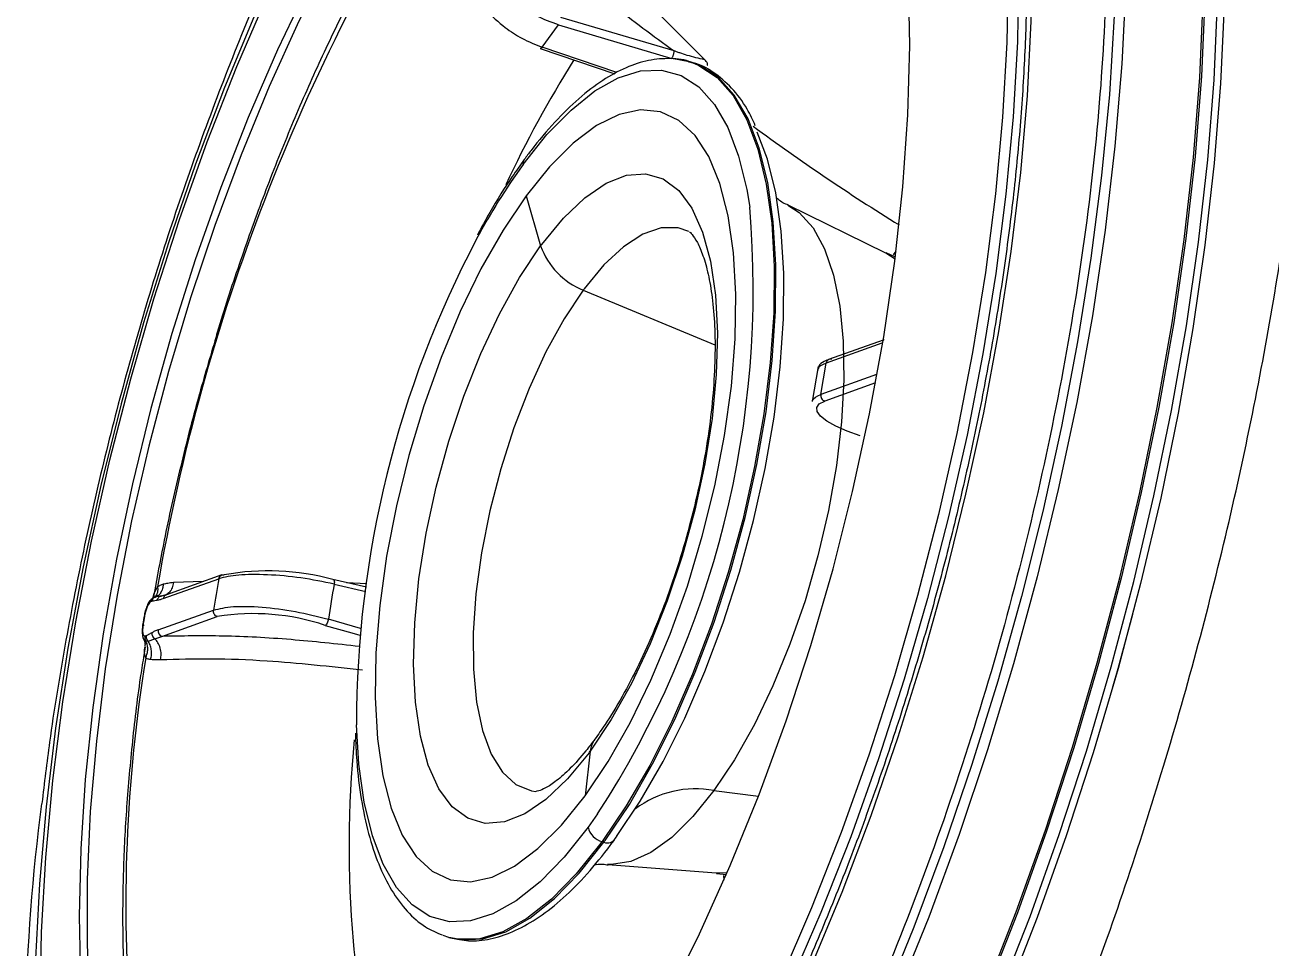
# Model space of a CAD drawing. Extents: x 943 to 1030, y 781 to 934.
# Drawn here: x 994.484 to 997.186, y 846.776 to 848.776 of the extents above; entities that cross this region are included whole.
import ezdxf

# ---------------------------------------------------------------- set-up
doc = ezdxf.new("R2010")
doc.units = 0
doc.header["$MEASUREMENT"] = 0
doc.layers.add('1', color=4, linetype='Continuous')

# ---------------------------------------------------------------- blocks, each defined once
blk = doc.blocks.new('AIRA')
at = {"layer": '1', "color": 3, "linetype": 'Continuous', "lineweight": 25}
for p, q in [((52.7806, 45.535), (52.6147, 45.7013)), ((52.7143, 45.5543), (52.4686, 45.627)), ((52.4282, 45.5623), (52.4637, 45.6107)), ((52.4637, 45.6107), (52.7094, 45.5381)), ((52.4237, 45.5597), (52.5857, 45.5047)), ((52.5904, 45.5073), (52.4282, 45.5623)), ((52.7469, 45.5307), (52.7094, 45.5381)), ((52.7489, 45.5306), (52.7451, 45.5316)), ((52.7451, 45.5316), (52.7571, 45.5278)), ((52.3933, 45.2404), (52.4249, 45.1316)), ((53.1732, 45.1159), (52.9613, 45.2199)), ((53.1935, 45.1031), (53.1734, 45.1158)), ((53.1927, 45.1084), (53.174, 45.117)), ((53.1902, 45.1124), (53.1957, 45.1206)), ((52.5173, 45.036), (52.8025, 44.9172)), ((53.1646, 44.9208), (53.0439, 44.8777)), ((53.1677, 44.9278), (53.0489, 44.8854)), ((53.0264, 44.8702), (53.0138, 44.7944)), ((53.0325, 44.8098), (53.0439, 44.8777)), ((53.1532, 44.8528), (53.0325, 44.8098)), ((53.1513, 44.8351), (53.0409, 44.7956)), ((51.6066, 44.3675), (51.7267, 44.4104)), ((51.7337, 44.4188), (51.6132, 44.3757)), ((51.6932, 44.4043), (51.6286, 44.4019)), ((52.0472, 44.3919), (51.9744, 44.4086)), ((51.5895, 44.3944), (51.585, 44.3709)), ((51.594, 44.3931), (51.5944, 44.387)), ((51.6122, 44.3753), (51.5996, 44.3722)), ((51.9772, 44.3988), (52.0459, 44.383)), ((52.0482, 44.3992), (52.0038, 44.4018)), ((51.5894, 44.3707), (51.5843, 44.3686)), ((51.5893, 44.3728), (51.5898, 44.3725)), ((51.5954, 44.3717), (51.5894, 44.3707)), ((51.6036, 44.3731), (51.5954, 44.3717)), ((51.5644, 44.3266), (51.5619, 44.3118)), ((51.5953, 44.2995), (51.7154, 44.3424)), ((51.6036, 44.2854), (51.7237, 44.3283)), ((52.0341, 44.3028), (51.9645, 44.3227)), ((51.9578, 44.3092), (52.0152, 44.2928)), ((51.5688, 44.2756), (51.5735, 44.2754)), ((51.5735, 44.2754), (51.5881, 44.2804)), ((51.5881, 44.2804), (51.6036, 44.2854)), ((52.0152, 44.2928), (52.0326, 44.2878)), ((51.5671, 44.2628), (51.5635, 44.2394)), ((52.5325, 44.0366), (52.5211, 43.9396)), ((52.8008, 43.9513), (52.8974, 43.9391)), ((52.5484, 43.901), (52.5278, 43.8719)), ((52.5582, 43.8405), (52.562, 43.8394)), ((52.5703, 43.7912), (52.8057, 43.7728)), ((52.8057, 43.7728), (52.8297, 43.7735)), ((52.8064, 43.7714), (52.8278, 43.7691)), ((52.8226, 43.7572), (52.8221, 43.7669)), ((52.2255, 43.6329), (52.2135, 43.6368)), ((52.2255, 43.6329), (52.2294, 43.6319))]:
    blk.add_line(p, q, dxfattribs=at)
at = {"layer": '1', "color": 3, "linetype": 'Continuous', "lineweight": 25, "flags": 128}
for points in [[(53.669, 45.6301), (53.6582, 45.4596), (53.6413, 45.2845), (53.6182, 45.1055), (53.5892, 44.9238), (53.5542, 44.7403), (53.5137, 44.5559), (53.4676, 44.3717), (53.4164, 44.1885), (53.3602, 44.0074), (53.2994, 43.8294), (53.2343, 43.6555), (53.1652, 43.4864)], [(51.3396, 43.4889), (51.3423, 43.6446), (51.3515, 43.8063), (51.3671, 43.9729), (51.3889, 44.1434), (51.4169, 44.3168), (51.4509, 44.492), (51.4906, 44.6678), (51.5358, 44.8434), (51.5863, 45.0174), (51.6417, 45.189), (51.7018, 45.357), (51.766, 45.5204), (51.8341, 45.6782)], [(52.4582, 46.6634), (52.4319, 46.6373), (52.3492, 46.5473), (52.2669, 46.446), (52.1853, 46.3338), (52.1051, 46.2115), (52.0266, 46.0799), (51.9504, 45.9395), (51.8769, 45.7914), (51.8065, 45.6363), (51.7396, 45.4752), (51.6766, 45.3089), (51.6179, 45.1386), (51.5639, 44.9651), (51.5148, 44.7895), (51.4709, 44.6128), (51.4325, 44.436), (51.3998, 44.2602), (51.3731, 44.0864), (51.3523, 43.9157), (51.3378, 43.7489), (51.3295, 43.5872)], [(51.9209, 45.6962), (51.8541, 45.5566), (51.7907, 45.4103), (51.7311, 45.2583), (51.6758, 45.1018), (51.6252, 44.9419), (51.5796, 44.7797), (51.5394, 44.6164), (51.5048, 44.4531), (51.4762, 44.2911), (51.4536, 44.1316), (51.4374, 43.9755), (51.4275, 43.8242), (51.4241, 43.6787), (51.4272, 43.54)], [(53.6789, 46.1755), (53.6904, 46.0245), (53.6953, 45.8653), (53.6936, 45.6989), (53.6853, 45.5263), (53.6704, 45.3483), (53.6491, 45.166), (53.6213, 44.9804), (53.5874, 44.7926), (53.5474, 44.6035), (53.5017, 44.4142), (53.4504, 44.2259), (53.3939, 44.0395), (53.3324, 43.8561), (53.2664, 43.6767), (53.1961, 43.5024), (53.122, 43.334), (53.0444, 43.1726), (52.9639, 43.019), (52.8809, 42.8742), (52.7958, 42.7388), (52.7091, 42.6137)], [(53.8505, 46.1343), (53.8618, 45.9865), (53.8669, 45.8308), (53.8656, 45.6682), (53.858, 45.4995), (53.844, 45.3257), (53.8239, 45.1475), (53.7977, 44.9661), (53.7655, 44.7824), (53.7275, 44.5973), (53.6839, 44.4118), (53.635, 44.227), (53.5809, 44.0438), (53.5221, 43.8632), (53.4587, 43.6861), (53.3912, 43.5135)], [(52.1856, 46.105), (52.1115, 45.9974), (52.039, 45.8799), (51.9686, 45.7534), (51.9008, 45.6187), (51.8362, 45.477), (51.7751, 45.3291), (51.7181, 45.1761), (51.6655, 45.0192), (51.6177, 44.8594), (51.575, 44.6979), (51.5378, 44.5359), (51.5063, 44.3746), (51.4808, 44.215), (51.4614, 44.0583), (51.4482, 43.9057), (51.4414, 43.7583), (51.4411, 43.617), (51.4471, 43.483)], [(53.3891, 43.5166), (53.4564, 43.6886), (53.5196, 43.8652), (53.5782, 44.0453), (53.6321, 44.2279), (53.6809, 44.4122), (53.7244, 44.5971), (53.7622, 44.7816), (53.7943, 44.9648), (53.8205, 45.1457), (53.8406, 45.3233), (53.8544, 45.4966), (53.862, 45.6648), (53.8633, 45.8269), (53.8583, 45.9821), (53.847, 46.1295)], [(53.892, 46.1169), (53.9034, 45.9695), (53.9084, 45.8143), (53.9071, 45.6522), (53.8995, 45.4841), (53.8856, 45.3108), (53.8656, 45.1332), (53.8394, 44.9524), (53.8073, 44.7692), (53.7695, 44.5847), (53.726, 44.3998), (53.6772, 44.2156), (53.6234, 44.033), (53.5647, 43.8529), (53.5015, 43.6764), (53.4343, 43.5043)], [(53.4187, 43.506), (53.4862, 43.6786), (53.5496, 43.8557), (53.6084, 44.0363), (53.6624, 44.2195), (53.7114, 44.4043), (53.755, 44.5898), (53.793, 44.7749), (53.8252, 44.9586), (53.8514, 45.14), (53.8715, 45.3181), (53.8854, 45.492), (53.893, 45.6607), (53.8943, 45.8233), (53.8893, 45.9789), (53.8779, 46.1268)], [(53.0117, 43.5699), (53.0786, 43.7311), (53.1416, 43.8973), (53.2003, 44.0677), (53.2543, 44.2412), (53.3034, 44.4168), (53.3473, 44.5935), (53.3857, 44.7703), (53.4184, 44.946), (53.4451, 45.1198), (53.4659, 45.2906), (53.4804, 45.4573), (53.4887, 45.6191), (53.4906, 45.7748), (53.4862, 45.9238), (53.4755, 46.065)], [(53.4476, 46.0223), (53.4578, 45.8804), (53.4615, 45.7306), (53.4588, 45.5739), (53.4495, 45.4113), (53.4339, 45.2436), (53.4119, 45.0721), (53.3838, 44.8977), (53.3496, 44.7214), (53.3096, 44.5445), (53.2641, 44.3679), (53.2133, 44.1928), (53.1576, 44.0202), (53.0972, 43.8511), (53.0325, 43.6868), (52.9641, 43.528)], [(53.4268, 45.9972), (53.4349, 45.8772), (53.4387, 45.7283), (53.4359, 45.5726), (53.4267, 45.4109), (53.4112, 45.2443), (53.3893, 45.0738), (53.3613, 44.9004), (53.3274, 44.7252), (53.2877, 44.5493), (53.2424, 44.3738), (53.1919, 44.1997), (53.1365, 44.0282), (53.0765, 43.8602), (53.0122, 43.6968), (52.9442, 43.539)], [(52.475, 43.1345), (52.5518, 43.2463), (52.6269, 43.3685), (52.6997, 43.5004), (52.7697, 43.6408), (52.8362, 43.7887), (52.8989, 43.9429), (52.9571, 44.1024), (53.0106, 44.2659), (53.0589, 44.4321), (53.1015, 44.5998), (53.1383, 44.7677), (53.1688, 44.9345), (53.193, 45.099), (53.2105, 45.2598), (53.2213, 45.4159), (53.2252, 45.5659), (53.2223, 45.7088), (53.2126, 45.8434)], [(52.3867, 45.3081), (52.4386, 45.3729), (52.4908, 45.4263), (52.5424, 45.4676), (52.5929, 45.496), (52.6414, 45.5113), (52.6872, 45.513), (52.7296, 45.5014), (52.7681, 45.4764), (52.802, 45.4385), (52.8309, 45.3883), (52.8543, 45.3264), (52.872, 45.2538), (52.8783, 45.2154)], [(52.7571, 45.5278), (52.7682, 45.5231), (52.8077, 45.4969), (52.8425, 45.4574), (52.8721, 45.4052), (52.8962, 45.3411), (52.9142, 45.2659), (52.926, 45.1807), (52.9314, 45.0869), (52.9303, 44.9858), (52.9228, 44.8788), (52.9089, 44.7675), (52.8889, 44.6535), (52.863, 44.5384), (52.8316, 44.424), (52.7951, 44.3119), (52.7542, 44.2038), (52.7094, 44.1011), (52.6613, 44.0054), (52.6106, 43.9181), (52.5582, 43.8405)], [(52.5648, 43.8432), (52.6172, 43.9214), (52.6677, 44.0092), (52.7157, 44.1052), (52.7603, 44.2082), (52.801, 44.3166), (52.8372, 44.4289), (52.8683, 44.5433), (52.8939, 44.6583), (52.9136, 44.7722), (52.9272, 44.8834), (52.9344, 44.9901), (52.9352, 45.0909), (52.9294, 45.1843), (52.9173, 45.2689), (52.8989, 45.3435), (52.8746, 45.4071), (52.8447, 45.4587), (52.8097, 45.4975), (52.7699, 45.523), (52.7489, 45.5306)], [(52.5211, 43.9396), (52.571, 44.0139), (52.6189, 44.098), (52.6641, 44.1906), (52.7057, 44.29), (52.743, 44.3946), (52.7755, 44.5025), (52.8025, 44.6119), (52.8236, 44.7209), (52.8385, 44.8276), (52.8468, 44.9303), (52.8485, 45.0272), (52.8434, 45.1166), (52.8318, 45.197), (52.8137, 45.267), (52.7896, 45.3254), (52.7597, 45.3713), (52.7247, 45.4037), (52.6851, 45.4223), (52.6416, 45.4266), (52.595, 45.4166), (52.546, 45.3924), (52.4954, 45.3545), (52.4443, 45.3035), (52.3933, 45.2404)], [(52.5897, 43.8519), (52.641, 43.9284), (52.6904, 44.0142), (52.7373, 44.1082), (52.781, 44.209), (52.8208, 44.3151), (52.8562, 44.4249), (52.8867, 44.5369), (52.9117, 44.6494), (52.931, 44.7609), (52.9443, 44.8696), (52.9513, 44.974), (52.9521, 45.0726), (52.9465, 45.164), (52.9346, 45.2468), (52.9166, 45.3198), (52.8945, 45.3786)], [(52.4274, 45.1351), (52.4741, 45.1918), (52.521, 45.2363), (52.5669, 45.2675), (52.6111, 45.2849), (52.6526, 45.2881), (52.6906, 45.277), (52.7243, 45.2519), (52.753, 45.2133), (52.7761, 45.1619), (52.7932, 45.0988), (52.804, 45.0253), (52.8082, 44.9429), (52.8057, 44.8532), (52.7965, 44.758), (52.7809, 44.6593), (52.7592, 44.5591), (52.7319, 44.4594), (52.6994, 44.3622), (52.6624, 44.2696), (52.6217, 44.1832), (52.5781, 44.1051), (52.5325, 44.0366)], [(52.3933, 45.2404), (52.3434, 45.1661), (52.2955, 45.0819), (52.2504, 44.9893), (52.2088, 44.8899), (52.1714, 44.7854), (52.1389, 44.6775), (52.1119, 44.5681), (52.0908, 44.4591), (52.0759, 44.3523), (52.0676, 44.2496), (52.066, 44.1527), (52.071, 44.0633), (52.0827, 43.9829), (52.1007, 43.9129), (52.1249, 43.8545), (52.1547, 43.8087), (52.1897, 43.7762), (52.2293, 43.7577), (52.2728, 43.7534), (52.3195, 43.7634), (52.3685, 43.7875), (52.419, 43.8254), (52.4702, 43.8764), (52.5211, 43.9396)], [(52.9611, 45.22), (52.9856, 45.204), (53.0156, 45.1709), (53.0406, 45.1255), (53.06, 45.0686), (53.0736, 45.0013), (53.0811, 44.925), (53.0824, 44.8409), (53.0774, 44.7506), (53.0662, 44.6559), (53.0491, 44.5585), (53.0263, 44.4602), (52.9982, 44.3628), (52.9655, 44.2683), (52.9287, 44.1782), (52.8884, 44.0943), (52.8456, 44.0182), (52.8008, 43.9513)], [(52.7464, 45.1631), (52.7232, 45.1707), (52.6861, 45.1706), (52.6463, 45.1569), (52.6046, 45.13), (52.5621, 45.0904), (52.5196, 45.039)], [(52.5299, 44.0331), (52.4832, 43.9764), (52.4364, 43.9319), (52.3904, 43.9007), (52.3462, 43.8833), (52.3047, 43.8801), (52.2667, 43.8912), (52.2331, 43.9163), (52.2044, 43.9549), (52.1812, 44.0063), (52.1641, 44.0694), (52.1533, 44.1429), (52.1492, 44.2253), (52.1517, 44.315), (52.1608, 44.4102), (52.1764, 44.5089), (52.1981, 44.6091), (52.2255, 44.7088), (52.258, 44.806), (52.295, 44.8986), (52.3357, 44.9849), (52.3793, 45.0631), (52.4249, 45.1316)], [(52.5173, 45.036), (52.4759, 44.9735), (52.4364, 44.9019), (52.3998, 44.8226), (52.3668, 44.7375), (52.3382, 44.6485), (52.3146, 44.5575), (52.2965, 44.4666), (52.2844, 44.3778), (52.2785, 44.2931), (52.279, 44.2143), (52.2858, 44.1432), (52.2988, 44.0814), (52.3177, 44.0303), (52.342, 43.9909), (52.3713, 43.9642), (52.4049, 43.9508), (52.4141, 43.9495)], [(53.1675, 44.9268), (53.1689, 44.9279), (53.1701, 44.9286)], [(53.1179, 44.7204), (53.0893, 44.7305), (53.0649, 44.7412), (53.0455, 44.752), (53.0319, 44.7626), (53.0244, 44.7726), (53.0235, 44.7817), (53.029, 44.7894), (53.0409, 44.7956)], [(53.6653, 44.1734), (53.6773, 44.2159), (53.709, 44.3334)], [(52.5278, 43.8719), (52.4759, 43.807), (52.4237, 43.7536), (52.372, 43.7123), (52.3215, 43.6839), (52.2731, 43.6687), (52.2273, 43.6669), (52.1848, 43.6785), (52.1464, 43.7035), (52.1124, 43.7414), (52.0835, 43.7916), (52.0601, 43.8535), (52.0424, 43.9262), (52.0308, 44.0085), (52.0256, 44.0939)], [(52.8008, 43.9513), (52.755, 43.8948), (52.7091, 43.8498), (52.6639, 43.8171), (52.6201, 43.7973), (52.5787, 43.7908), (52.5702, 43.7912)], [(52.5555, 43.8369), (52.502, 43.7705), (52.4482, 43.716), (52.3949, 43.6741), (52.343, 43.6453), (52.2931, 43.6302), (52.246, 43.6289), (52.2255, 43.6329)], [(52.2294, 43.6319), (52.2522, 43.6276), (52.2994, 43.6296), (52.3494, 43.6454), (52.4014, 43.6748), (52.4547, 43.7174), (52.5085, 43.7725), (52.562, 43.8394)]]:
    blk.add_lwpolyline(points, dxfattribs=at)
at = {"layer": '1', "color": 3, "linetype": 'Continuous', "lineweight": 25}
for centre, radius, start, end in [((55.8995, 43.6525), 4.3687, 147.4148, 170.2396), ((54.666, 44.1776), 2.5589, 147.9653, 154.8788), ((55.6759, 49.1755), 4.7016, 233.5985, 238.2555), ((53.5444, 44.4733), 1.4273, 144.2083, 151.8418), ((52.402, 45.3101), 0.0155, 144.9954, 187.6043), ((50.7977, 45.039), 2.0881, 326.9744, 4.8461), ((54.2702, 44.0973), 2.2446, 152.1232, 180.0887), ((53.0829, 44.6491), 0.816, 143.4454, 143.747), ((52.5765, 45.1858), 0.161, 199.6615, 248.4524), ((53.0886, 44.6171), 0.7084, 143.4454, 143.747), ((55.3842, 43.7649), 3.714, 169.9908, 171.0533), ((51.8338, 43.893), 0.5344, 74.7514, 100.2386), ((51.6168, 44.3661), 0.0103, 110.7965, 172.2365), ((55.1696, 43.8266), 3.2433, 169.8386, 171.2011), ((51.8023, 43.8479), 0.4868, 71.3742, 99.2916), ((51.6077, 44.2974), 0.0127, 170.2385, 251.0709), ((54.8775, 43.7037), 3.3522, 170.8133, 184.6276), ((54.3479, 43.8301), 2.3386, 174.3276, 185.0279), ((52.5859, 44.0311), 0.0537, 144.1369, 174.1474), ((51.8744, 44.5191), 0.816, 323.4454, 323.747), ((52.7604, 43.7394), 0.2157, 79.2051, 127.088), ((55.6238, 43.3674), 4.3173, 172.616, 184.9111), ((52.5682, 43.8806), 0.0413, 192.129, 255.9849), ((51.6647, 44.4956), 1.1079, 323.5161, 323.7468), ((52.57, 43.8568), 0.0191, 245.5624, 333.0158), ((51.6562, 44.5037), 1.1233, 323.7468, 323.9878), ((51.7007, 44.4981), 1.0991, 323.7468, 323.9878), ((53.155, 43.7167), 1.1404, 184.6082, 199.1261)]:
    blk.add_arc(centre, radius, start, end, dxfattribs=at)
for points, knots in [([(52.1524, 41.8091), (52.1988, 41.8018), (52.2916, 41.787), (52.4404, 41.8232), (52.5935, 41.9019), (52.7492, 42.0256), (52.9055, 42.1917), (53.0602, 42.3973), (53.2115, 42.6395), (53.3571, 42.9142), (53.4837, 43.1914), (53.5918, 43.4597), (53.6829, 43.7114), (53.7671, 43.9708), (53.8436, 44.235), (53.9114, 44.5015), (53.97, 44.7674), (54.0186, 45.0302), (54.0609, 45.3155), (54.0917, 45.6177), (54.1048, 45.927), (54.0964, 46.2108), (54.0663, 46.4646), (54.0148, 46.685), (53.9422, 46.8682), (53.8495, 47.012), (53.738, 47.1138), (53.6092, 47.1725), (53.4652, 47.1849), (53.3273, 47.1621), (53.2347, 47.1162), (53.1976, 47.0978)], [0, 0, 0, 0, 0.037535, 0.075151, 0.112508, 0.150111, 0.187524, 0.224991, 0.262515, 0.300014, 0.337501, 0.365628, 0.393756, 0.421884, 0.450012, 0.47814, 0.506268, 0.534395, 0.562529, 0.600022, 0.637518, 0.675036, 0.712525, 0.749967, 0.787552, 0.824944, 0.862476, 0.900075, 0.937553, 0.975009, 1, 1, 1, 1]), ([(53.464, 46.0443), (53.4661, 46.0218), (53.4722, 45.9566), (53.4781, 45.8429), (53.4798, 45.7018), (53.4758, 45.5545), (53.4663, 45.4021), (53.4513, 45.2453), (53.4308, 45.0849), (53.405, 44.922), (53.3739, 44.7573), (53.3377, 44.5917), (53.2967, 44.4261), (53.251, 44.2615), (53.2009, 44.0986), (53.1467, 43.9385), (53.0886, 43.7818), (53.027, 43.6296), (52.9622, 43.4825), (52.8946, 43.3414), (52.8245, 43.2071), (52.7523, 43.0802), (52.6785, 42.9615), (52.6035, 42.8516), (52.5277, 42.7511), (52.4516, 42.6606), (52.3756, 42.5804), (52.3003, 42.511), (52.2262, 42.4528), (52.1537, 42.4059), (52.0832, 42.3701), (52.0156, 42.3472), (51.9715, 42.336), (51.9509, 42.3355), (51.9509, 42.3355)], [0, 0, 0, 0, 0.017247, 0.049956, 0.082697, 0.115469, 0.148266, 0.181084, 0.213918, 0.246766, 0.279625, 0.31249, 0.34536, 0.378233, 0.411106, 0.443977, 0.476842, 0.5097, 0.542547, 0.575382, 0.6082, 0.640997, 0.673769, 0.706511, 0.739217, 0.771881, 0.804498, 0.837066, 0.869589, 0.902087, 0.934591, 0.967173, 0.999968, 1, 1, 1, 1]), ([(52.2225, 46.0218), (52.2139, 46.0098), (52.182, 45.9653), (52.1282, 45.879), (52.0616, 45.764), (51.9974, 45.6409), (51.9357, 45.5114), (51.8771, 45.3762), (51.8217, 45.236), (51.7706, 45.0917), (51.736, 44.9878), (51.72, 44.9319), (51.7182, 44.9257)], [0, 0, 0, 0, 0.043539, 0.161462, 0.27931, 0.397095, 0.514831, 0.632527, 0.750194, 0.867839, 0.985469, 1, 1, 1, 1]), ([(52.2755, 46.0203), (52.302, 45.977), (52.3548, 45.8903), (52.4595, 45.7674), (52.5786, 45.6527), (52.669, 45.5871), (52.7143, 45.5543)], [0, 0, 0, 0, 0.2499912, 0.5000003, 0.7500093, 1, 1, 1, 1]), ([(52.4637, 45.6107), (52.4478, 45.6165), (52.4188, 45.6269), (52.3762, 45.6536), (52.341, 45.6839), (52.3138, 45.7175), (52.2904, 45.7566), (52.2847, 45.7843), (52.281, 45.8019)], [0, 0, 0, 0, 0.176851, 0.320296, 0.500155, 0.642474, 0.773368, 1, 1, 1, 1]), ([(52.2493, 45.7587), (52.2529, 45.7412), (52.2586, 45.7135), (52.2814, 45.6738), (52.3086, 45.6389), (52.344, 45.6068), (52.3858, 45.5792), (52.4135, 45.5682), (52.4282, 45.5623)], [0, 0, 0, 0, 0.224688, 0.356071, 0.499859, 0.686813, 0.83263, 1, 1, 1, 1]), ([(51.8456, 45.7483), (51.8345, 45.7238), (51.7942, 45.6353), (51.7316, 45.4785), (51.658, 45.2797), (51.5917, 45.0794), (51.532, 44.8778), (51.4788, 44.6746), (51.4319, 44.4699), (51.392, 44.2635), (51.362, 44.0809), (51.3485, 43.9676), (51.3433, 43.9233)], [0, 0, 0, 0, 0.043287, 0.15643, 0.267891, 0.378168, 0.487761, 0.597164, 0.706813, 0.817105, 0.928572, 1, 1, 1, 1]), ([(52.7591, 45.5262), (52.7567, 45.5274), (52.7403, 45.5355), (52.7062, 45.539), (52.6587, 45.5356), (52.6095, 45.5195), (52.5591, 45.492), (52.5074, 45.4525), (52.4554, 45.4016), (52.416, 45.3548), (52.3942, 45.3256), (52.3893, 45.319)], [0, 0, 0, 0, 0.021952, 0.150055, 0.277352, 0.407276, 0.541926, 0.680236, 0.820012, 0.959691, 1, 1, 1, 1]), ([(52.4282, 45.5623), (52.4275, 45.5615), (52.426, 45.5599), (52.4245, 45.5592), (52.424, 45.5597), (52.424, 45.5597)], [0, 0, 0, 0, 0.477422, 0.954844, 1, 1, 1, 1]), ([(52.7806, 45.535), (52.7679, 45.5381), (52.7497, 45.5425), (52.7297, 45.5489), (52.721, 45.5519), (52.7172, 45.5533), (52.7156, 45.5539), (52.7148, 45.5541), (52.7145, 45.5543), (52.7144, 45.5543), (52.7143, 45.5543), (52.7143, 45.5543)], [0, 0, 0, 0, 0.5605701, 0.8068657, 0.9150748, 0.9626445, 0.9835659, 0.9927695, 0.9968187, 0.9986002, 1, 1, 1, 1]), ([(52.8904, 45.3922), (52.8848, 45.4044), (52.8702, 45.436), (52.84, 45.4753), (52.8006, 45.5088), (52.7684, 45.5268), (52.7493, 45.5298), (52.7461, 45.5303)], [0, 0, 0, 0, 0.16846, 0.435142, 0.696716, 0.948643, 1, 1, 1, 1]), ([(52.7863, 45.523), (52.7866, 45.5234), (52.787, 45.5241), (52.7871, 45.5255), (52.7868, 45.5271), (52.7858, 45.5292), (52.7838, 45.532), (52.7817, 45.5339), (52.7806, 45.535)], [0, 0, 0, 0, 0.112616, 0.225886, 0.332759, 0.451205, 0.700769, 1, 1, 1, 1]), ([(52.3893, 45.319), (52.3806, 45.3068), (52.3552, 45.2711), (52.3208, 45.2172), (52.2965, 45.1717), (52.2877, 45.1551)], [0, 0, 0, 0, 0.249651, 0.726413, 1, 1, 1, 1]), ([(52.9621, 45.2202), (52.9601, 45.2209), (52.9491, 45.2249), (52.9421, 45.2308), (52.9364, 45.2356)], [0, 0, 0, 0, 0.179016, 1, 1, 1, 1]), ([(52.7478, 45.1624), (52.7476, 45.1625), (52.7469, 45.1628), (52.753, 45.158), (52.7642, 45.1414), (52.7772, 45.112), (52.7887, 45.0716), (52.7976, 45.0205), (52.8028, 44.9595), (52.8036, 44.8897), (52.7995, 44.8127), (52.7902, 44.7302), (52.7758, 44.644), (52.7564, 44.5561), (52.7324, 44.4683), (52.7043, 44.3824), (52.6726, 44.3003), (52.6382, 44.2237), (52.602, 44.1544), (52.5697, 44.101), (52.5498, 44.0731), (52.5424, 44.0626)], [0, 0, 0, 0, 0.023968, 0.073827, 0.127054, 0.177928, 0.229219, 0.281861, 0.335974, 0.391351, 0.44771, 0.504788, 0.562364, 0.620256, 0.678314, 0.736407, 0.794366, 0.852053, 0.909308, 0.965938, 1, 1, 1, 1]), ([(51.7182, 44.9257), (51.7053, 44.8822), (51.6778, 44.789), (51.6413, 44.6445), (51.6109, 44.5105), (51.5956, 44.4274), (51.5895, 44.3944)], [0, 0, 0, 0, 0.247693, 0.530295, 0.812903, 1, 1, 1, 1]), ([(53.0439, 44.8777), (53.0353, 44.8739), (53.0255, 44.8695), (53.0259, 44.8634), (53.026, 44.8626)], [0, 0, 0, 0, 0.866212, 1, 1, 1, 1]), ([(53.0513, 44.8862), (53.0474, 44.8846), (53.0382, 44.8808), (53.0283, 44.8745), (53.0275, 44.8674), (53.0273, 44.866)], [0, 0, 0, 0, 0.358115, 0.8681315, 1, 1, 1, 1]), ([(53.0145, 44.7943), (53.0145, 44.7951), (53.0142, 44.8016), (53.0239, 44.806), (53.0325, 44.8098)], [0, 0, 0, 0, 0.122103, 1, 1, 1, 1]), ([(51.6286, 44.4019), (51.6244, 44.4015), (51.6169, 44.4007), (51.6095, 44.399), (51.6063, 44.3983)], [0, 0, 0, 0, 0.56107, 1, 1, 1, 1]), ([(51.6286, 44.4019), (51.6278, 44.3981), (51.6261, 44.3903), (51.6205, 44.3806), (51.6153, 44.3771), (51.6127, 44.3753)], [0, 0, 0, 0, 0.3176717, 0.6621425, 1, 1, 1, 1]), ([(51.9772, 44.3988), (51.9533, 44.4036), (51.9055, 44.4133), (51.8311, 44.42), (51.7659, 44.4198), (51.7398, 44.4135), (51.7267, 44.4104)], [0, 0, 0, 0, 0.249605, 0.500027, 0.750009, 1, 1, 1, 1]), ([(51.5836, 44.3627), (51.5841, 44.3663), (51.5856, 44.3773), (51.5906, 44.3867), (51.594, 44.3931)], [0, 0, 0, 0, 0.329159, 1, 1, 1, 1]), ([(51.5944, 44.387), (51.5942, 44.3848), (51.5939, 44.3804), (51.5918, 44.375), (51.5887, 44.3709), (51.5858, 44.3694), (51.5843, 44.3686)], [0, 0, 0, 0, 0.247677, 0.500776, 0.753474, 1, 1, 1, 1]), ([(51.6063, 44.3983), (51.6059, 44.3951), (51.6051, 44.3885), (51.6014, 44.3802), (51.5961, 44.3737), (51.5916, 44.3717), (51.5894, 44.3707)], [0, 0, 0, 0, 0.240387, 0.493353, 0.749833, 1, 1, 1, 1]), ([(51.6063, 44.3983), (51.604, 44.3976), (51.5998, 44.3964), (51.5958, 44.3941), (51.594, 44.3931)], [0, 0, 0, 0, 0.5589339, 1, 1, 1, 1]), ([(51.5821, 44.3671), (51.5797, 44.3648), (51.5751, 44.3604), (51.5702, 44.3495), (51.5665, 44.3377), (51.5651, 44.3303), (51.5644, 44.3266)], [0, 0, 0, 0, 0.27163, 0.528121, 0.769677, 1, 1, 1, 1]), ([(51.5791, 44.361), (51.5782, 44.3602), (51.5763, 44.3586), (51.5733, 44.3538), (51.5702, 44.3471), (51.5674, 44.338), (51.5661, 44.3313), (51.5655, 44.3278)], [0, 0, 0, 0, 0.149104, 0.31184, 0.493438, 0.7318, 1, 1, 1, 1]), ([(51.5791, 44.361), (51.5793, 44.3618), (51.5796, 44.3635), (51.5807, 44.3657), (51.5823, 44.3675), (51.5836, 44.3683), (51.5843, 44.3686)], [0, 0, 0, 0, 0.246536, 0.5, 0.753464, 1, 1, 1, 1]), ([(51.5791, 44.361), (51.5797, 44.3613), (51.5806, 44.3619), (51.5815, 44.3621), (51.5819, 44.3622)], [0, 0, 0, 0, 0.559812, 1, 1, 1, 1]), ([(51.5819, 44.3622), (51.5822, 44.3632), (51.5827, 44.3652), (51.5844, 44.3677), (51.5867, 44.3697), (51.5885, 44.3704), (51.5894, 44.3707)], [0, 0, 0, 0, 0.245448, 0.5, 0.754552, 1, 1, 1, 1]), ([(51.5819, 44.3622), (51.5841, 44.3626), (51.5879, 44.3633), (51.5918, 44.3639), (51.5935, 44.3642)], [0, 0, 0, 0, 0.559999, 1, 1, 1, 1]), ([(51.5935, 44.3642), (51.5938, 44.3654), (51.5945, 44.3678), (51.597, 44.3707), (51.6001, 44.3727), (51.6025, 44.373), (51.6036, 44.3731)], [0, 0, 0, 0, 0.243098, 0.5, 0.756901, 1, 1, 1, 1]), ([(51.5935, 44.3642), (51.5959, 44.3646), (51.6002, 44.3653), (51.6046, 44.3668), (51.6066, 44.3675)], [0, 0, 0, 0, 0.559967, 1, 1, 1, 1]), ([(51.7154, 44.3424), (51.7284, 44.3455), (51.7545, 44.3517), (51.8194, 44.35), (51.8934, 44.3407), (51.9408, 44.3287), (51.9645, 44.3227)], [0, 0, 0, 0, 0.2495612, 0.4999646, 0.7503844, 1, 1, 1, 1]), ([(51.5655, 44.3278), (51.565, 44.325), (51.5642, 44.3201), (51.5634, 44.3152), (51.563, 44.313)], [0, 0, 0, 0, 0.56, 1, 1, 1, 1]), ([(51.5619, 44.312), (51.5616, 44.309), (51.5609, 44.303), (51.5608, 44.2939), (51.5613, 44.2856), (51.5627, 44.2817), (51.5635, 44.2797)], [0, 0, 0, 0, 0.231073, 0.470861, 0.727352, 1, 1, 1, 1]), ([(51.563, 44.313), (51.5624, 44.3087), (51.5613, 44.3006), (51.5619, 44.2916), (51.5638, 44.2868), (51.5657, 44.2862), (51.5666, 44.286)], [0, 0, 0, 0, 0.334675, 0.623804, 0.822276, 1, 1, 1, 1]), ([(51.563, 44.313), (51.5626, 44.3128), (51.5618, 44.3124), (51.5619, 44.3114), (51.5629, 44.3104), (51.5644, 44.3097), (51.5652, 44.3094)], [0, 0, 0, 0, 0.244113, 0.5, 0.755888, 1, 1, 1, 1]), ([(51.5953, 44.2995), (51.5927, 44.2986), (51.5882, 44.2968), (51.5836, 44.2944), (51.5816, 44.2933)], [0, 0, 0, 0, 0.5599672, 1, 1, 1, 1]), ([(51.5621, 44.2828), (51.5639, 44.2795), (51.5673, 44.2731), (51.5669, 44.2671), (51.5667, 44.2643)], [0, 0, 0, 0, 0.52471, 1, 1, 1, 1]), ([(51.563, 44.2822), (51.5631, 44.2814), (51.5635, 44.2777), (51.5665, 44.2765), (51.5688, 44.2756)], [0, 0, 0, 0, 0.2329379, 1, 1, 1, 1]), ([(51.5666, 44.286), (51.5665, 44.285), (51.5661, 44.2829), (51.5666, 44.2792), (51.568, 44.2769), (51.5688, 44.2756)], [0, 0, 0, 0, 0.27723, 0.562127, 1, 1, 1, 1]), ([(51.5693, 44.2867), (51.5688, 44.2865), (51.5679, 44.2861), (51.567, 44.286), (51.5666, 44.286)], [0, 0, 0, 0, 0.559811, 1, 1, 1, 1]), ([(51.5683, 44.2389), (51.5695, 44.242), (51.5719, 44.2483), (51.5731, 44.2582), (51.5723, 44.2677), (51.5699, 44.273), (51.5688, 44.2756)], [0, 0, 0, 0, 0.241846, 0.49473, 0.750385, 1, 1, 1, 1]), ([(51.5693, 44.2867), (51.5693, 44.2857), (51.5691, 44.2837), (51.5699, 44.2806), (51.5714, 44.2777), (51.5728, 44.2762), (51.5735, 44.2754)], [0, 0, 0, 0, 0.245442, 0.5, 0.754558, 1, 1, 1, 1]), ([(51.5816, 44.2933), (51.5793, 44.292), (51.5752, 44.2898), (51.5711, 44.2876), (51.5693, 44.2867)], [0, 0, 0, 0, 0.559999, 1, 1, 1, 1]), ([(51.5792, 44.2357), (51.5799, 44.239), (51.5813, 44.246), (51.5808, 44.2568), (51.5784, 44.2672), (51.5751, 44.2727), (51.5735, 44.2754)], [0, 0, 0, 0, 0.24038, 0.493346, 0.749831, 1, 1, 1, 1]), ([(51.5816, 44.2933), (51.5816, 44.2921), (51.5815, 44.2896), (51.5828, 44.2858), (51.5851, 44.2825), (51.5871, 44.2811), (51.5881, 44.2804)], [0, 0, 0, 0, 0.243098, 0.5, 0.756901, 1, 1, 1, 1]), ([(51.6008, 44.2352), (51.6013, 44.2392), (51.6023, 44.2475), (51.6002, 44.2604), (51.5955, 44.2723), (51.5906, 44.2777), (51.5881, 44.2804)], [0, 0, 0, 0, 0.23527, 0.489147, 0.748903, 1, 1, 1, 1]), ([(52.0317, 44.2634), (51.9818, 44.2689), (51.8791, 44.2801), (51.7337, 44.2877), (51.647, 44.2862), (51.6036, 44.2854)], [0, 0, 0, 0, 0.321316, 0.66067, 1, 1, 1, 1]), ([(51.5683, 44.2389), (51.5668, 44.2442), (51.5648, 44.2517), (51.5665, 44.2603), (51.5669, 44.2628)], [0, 0, 0, 0, 0.718041, 1, 1, 1, 1]), ([(51.5635, 44.2394), (51.5611, 44.2247), (51.5508, 44.1604), (51.538, 44.049), (51.5254, 43.9064), (51.5187, 43.7684), (51.5177, 43.6358), (51.5217, 43.5204), (51.5276, 43.4517), (51.5301, 43.4227)], [0, 0, 0, 0, 0.04936, 0.215246, 0.381172, 0.54715, 0.713196, 0.879326, 1, 1, 1, 1]), ([(51.5683, 44.2389), (51.5702, 44.238), (51.5736, 44.2364), (51.5775, 44.2359), (51.5792, 44.2357)], [0, 0, 0, 0, 0.560348, 1, 1, 1, 1]), ([(51.5792, 44.2357), (51.5832, 44.2354), (51.5902, 44.2349), (51.5975, 44.2351), (51.6008, 44.2352)], [0, 0, 0, 0, 0.560657, 1, 1, 1, 1]), ([(51.6008, 44.2352), (51.6366, 44.2362), (51.7083, 44.2383), (51.8532, 44.233), (51.9681, 44.2205), (52.0382, 44.213)], [0, 0, 0, 0, 0.280145, 0.560297, 1, 1, 1, 1]), ([(52.0231, 44.0759), (52.0238, 44.0556), (52.0256, 44.0049), (52.0351, 43.9317), (52.0509, 43.8567), (52.0727, 43.7906), (52.1005, 43.7339), (52.1344, 43.6883), (52.1714, 43.6551), (52.1991, 43.6436), (52.2115, 43.6384)], [0, 0, 0, 0, 0.0897317, 0.223198, 0.3571732, 0.4917539, 0.6268824, 0.7616327, 0.8938022, 1, 1, 1, 1]), ([(52.5424, 44.0626), (52.5359, 44.054), (52.5177, 44.0299), (52.4889, 43.998), (52.4586, 43.9712), (52.4344, 43.9556), (52.4191, 43.9495), (52.4144, 43.9495), (52.4152, 43.9494), (52.4153, 43.9494)], [0, 0, 0, 0, 0.099409, 0.280612, 0.457574, 0.629718, 0.79916, 0.970943, 1, 1, 1, 1]), ([(52.2322, 43.6322), (52.2442, 43.6295), (52.2711, 43.6234), (52.3158, 43.6283), (52.3649, 43.6439), (52.4154, 43.6716), (52.4671, 43.711), (52.5191, 43.7619), (52.5584, 43.8087), (52.5802, 43.838), (52.5851, 43.8445)], [0, 0, 0, 0, 0.106307, 0.240156, 0.376768, 0.518349, 0.663777, 0.810748, 0.957617, 1, 1, 1, 1]), ([(52.5412, 43.7902), (52.5469, 43.7911), (52.5556, 43.7926), (52.5672, 43.7908), (52.5712, 43.7902)], [0, 0, 0, 0, 0.654933, 1, 1, 1, 1])]:
    blk.add_open_spline(points, degree=3, knots=knots, dxfattribs=at)
for points in [[(53.6364, 46.17), (53.643, 46.0825), (53.6563, 45.9077), (53.6508, 45.6154), (53.6266, 45.3075), (53.5825, 44.9867), (53.5195, 44.6591), (53.4388, 44.3302), (53.3416, 44.0056), (53.2297, 43.691), (53.1049, 43.3915), (52.9694, 43.113), (52.8257, 42.8573), (52.7254, 42.7125), (52.6753, 42.6401)], [(52.7094, 45.5381), (52.7097, 45.5386), (52.7104, 45.5396), (52.7114, 45.5415), (52.7122, 45.5436), (52.713, 45.5458), (52.7136, 45.5481), (52.714, 45.5504), (52.7143, 45.5525), (52.7143, 45.5537), (52.7143, 45.5543)], [(53.056, 44.8862), (53.0546, 44.8864), (53.0519, 44.8867), (53.048, 44.885), (53.0451, 44.8819), (53.0443, 44.8791), (53.0439, 44.8777)], [(53.0325, 44.8098), (53.0324, 44.8083), (53.0323, 44.8053), (53.034, 44.8009), (53.0369, 44.7974), (53.0396, 44.7962), (53.0409, 44.7956)], [(51.7267, 44.4104), (51.7271, 44.4118), (51.7279, 44.4146), (51.7309, 44.4177), (51.7347, 44.4194), (51.7374, 44.419), (51.7388, 44.4189)], [(51.9744, 44.4086), (51.975, 44.4087), (51.9761, 44.4088), (51.9772, 44.4067), (51.9777, 44.4033), (51.9773, 44.4003), (51.9772, 44.3988)], [(51.7237, 44.3283), (51.7224, 44.3289), (51.7198, 44.33), (51.7168, 44.3336), (51.7151, 44.3379), (51.7153, 44.3409), (51.7154, 44.3424)], [(51.9645, 44.3227), (51.9641, 44.3212), (51.9634, 44.3181), (51.9617, 44.3139), (51.9597, 44.3105), (51.9584, 44.3097), (51.9578, 44.3092)]]:
    blk.add_open_spline(points, degree=3, dxfattribs=at)

msp = doc.modelspace()

# ---------------------------------------------------------------- block references
at = {"layer": '1'}
msp.add_blockref('AIRA', (943.1775, 803.1658), dxfattribs=at)

doc.saveas('drawing.dxf')
